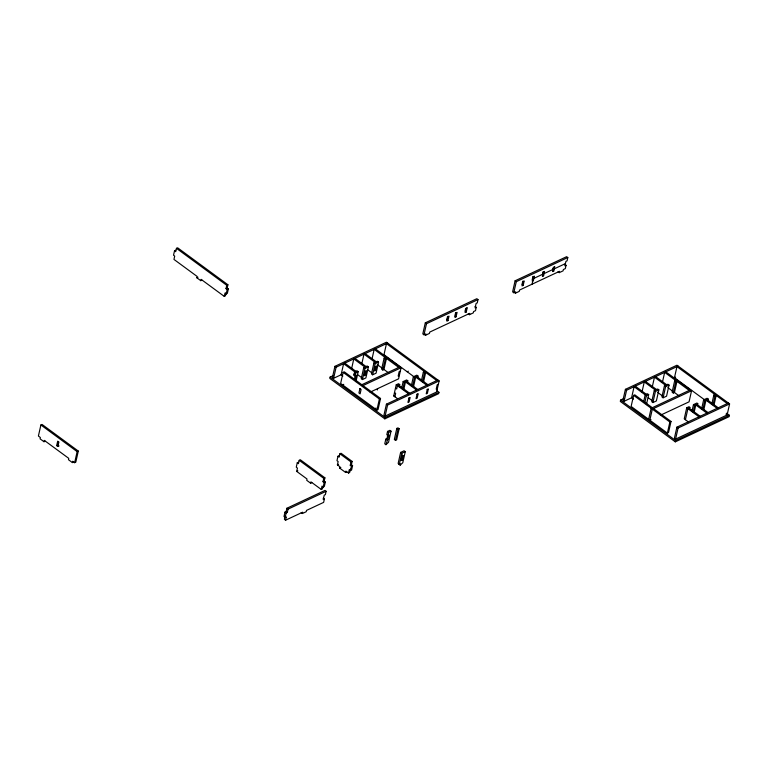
<?xml version="1.0" encoding="UTF-8"?>
<svg xmlns="http://www.w3.org/2000/svg" width="768" height="768" viewBox="0 0 768 768"><rect width="100%" height="100%" fill="white"/><g stroke="black" fill="none" stroke-linecap="round" stroke-linejoin="round"><path stroke-width="1.15" d="M355.296 379.93L356.294 375.504L355.142 376.042L353.962 375.178L354.71 371.846L357.014 370.771L358.195 371.635L355.949 381.61M393.706 396.038L396.24 384.787L398.554 383.712L399.734 384.576L399.226 386.794M385.93 444.682L388.541 442.272L391.037 431.184L389.856 430.32L387.552 431.405L386.803 434.726L387.974 435.59L389.136 435.053L385.93 444.682L384.749 443.808L385.805 439.162L386.957 438.624L387.706 435.293M43.997 441.725L44.294 440.39L68.755 458.362L68.458 459.696L72.384 462.586L72.682 461.251L74.65 462.701L75.802 462.154L78.298 451.075L42.048 424.435L40.896 424.973L38.4 436.061L40.368 437.501L40.061 438.835L43.997 441.725L45.149 441.178M56.688 445.622L57.686 441.187L58.867 442.051L57.869 446.486L56.688 445.622L57.84 445.085L58.589 441.754M74.65 462.701L77.146 451.613L78.298 451.075M175.68 250.253L174.528 250.8L173.53 255.226L174.71 256.099L173.962 259.421L197.146 276.461L196.848 277.786L200.774 280.675L201.936 280.138M227.165 288.086L228.346 288.95L227.194 289.498L226.013 288.624L227.165 288.086L227.914 284.765L177.61 247.795L176.458 248.342L175.709 251.664L174.528 250.8M200.774 280.675L201.082 279.341L224.266 296.381L225.418 295.843L226.166 292.522M224.266 296.381L225.014 293.059L226.195 293.923L227.347 293.386L228.346 288.95M226.013 288.624L226.762 285.302L227.914 284.765M226.195 293.923L227.194 289.498M323.203 498.192L324.384 499.056L323.232 499.594L324.23 495.168L325.382 494.621L326.131 491.299L324.95 490.435L286.886 508.253L286.138 511.574L284.986 512.122L283.987 516.547L285.168 517.421L286.32 516.874L285.571 520.205L284.39 519.331L285.139 516.01M298.416 462.24L297.264 462.778L296.266 467.213L297.446 468.077L296.698 471.398L307.018 478.992L306.72 480.317L310.646 483.197L311.798 482.659M285.168 517.421L286.166 512.986L287.318 512.448L288.067 509.117L326.131 491.299M324.163 481.152L325.344 482.026L324.182 482.563L323.011 481.699L324.163 481.152L324.912 477.83L300.346 459.782L299.194 460.32L298.445 463.642L297.264 462.778M333.331 375.581L330.106 377.088L329.798 378.422L384.826 418.848L438.653 393.648L438.95 392.323L437.021 390.902M437.942 380.045L386.419 404.17L383.923 415.248L385.094 416.112L436.618 391.997L439.123 380.909L386.458 342.211L334.934 366.336L332.438 377.414L333.61 378.278L341.539 374.573M301.2 512.659L302.381 513.523L302.678 512.189L285.571 520.205M333.61 378.278L336.115 367.2L387.638 343.075M310.646 483.197L310.944 481.872L321.254 489.456L322.416 488.909L322.915 486.691M343.142 372.365L340.637 383.443L376.896 410.083L378.048 409.546L380.544 398.467L344.294 371.827L343.142 372.365L379.392 399.005L380.544 398.467M321.254 489.456L322.003 486.125L323.184 486.998L324.336 486.451L325.344 482.026M323.011 481.699L323.76 478.368L324.912 477.83M323.184 486.998L324.182 482.563M351.552 368.89L353.798 358.925L364.896 367.075M324.384 499.056L323.635 502.378L306.528 510.394L306.23 511.718L302.381 513.523M353.962 375.178L354.71 371.846M354.394 379.363L355.891 372.72L358.195 371.635M339.13 455.712L337.978 456.25L336.97 460.685L338.15 461.549L337.402 464.88L340.003 466.79L339.706 468.115L345.6 472.454L346.752 471.907M351.408 464.736L352.589 465.6L351.437 466.147L350.256 465.274L351.408 464.736L352.157 461.414L341.059 453.254L339.898 453.792L339.149 457.123L337.978 456.25M361.738 364.128L363.984 354.154L375.091 362.304M363.744 367.622L361.248 378.701L362.429 379.565L365.885 377.942L368.39 366.864L367.21 366L363.744 367.622L364.925 368.486L368.39 366.864M362.429 379.565L364.925 368.486M345.6 472.454L345.907 471.12L348.509 473.03L349.661 472.493L350.41 469.171M371.933 359.357L374.179 349.382L398.736 367.43M348.509 473.03L349.258 469.709L350.438 470.573L351.59 470.035L352.589 465.6M350.256 465.274L351.005 461.952L352.157 461.414M373.939 362.851L371.443 373.93L372.614 374.794L376.08 373.181L378.576 362.093L377.395 361.229L373.939 362.851L375.12 363.715L378.576 362.093M350.438 470.573L351.437 466.147M372.614 374.794L375.12 363.715M385.277 357.542L384.125 358.08L381.629 369.158L382.81 370.022L383.962 369.485L386.458 358.406L385.306 358.944L382.81 370.022M377.318 389.981L377.616 388.646M376.896 410.083L379.392 399.005M385.094 416.112L387.59 405.034L439.123 380.909M384.826 418.848L385.123 417.523L438.95 392.323M375.331 348.845L401.069 367.757L398.573 378.835L370.138 392.15M394.886 396.902L395.674 393.418L394.493 392.544M387.974 435.59L388.733 432.269L391.037 431.184M401.664 388.195L403.162 381.552L406.627 379.93L407.808 380.794L407.309 383.011M402.845 389.069L404.342 382.416L407.808 380.794M403.747 389.635L405.494 381.878L416.602 390.038M396.816 428.41L394.32 439.498L395.501 440.362L396.653 439.824L399.149 428.736L397.968 427.872L396.816 428.41L397.997 429.283L399.149 428.736M395.501 440.362L397.997 429.283M475.075 306.47L476.256 307.344L475.104 307.882L476.102 303.446L477.254 302.909L478.003 299.587L476.822 298.714L425.299 322.838L422.803 333.917L423.984 334.79L425.904 333.888L425.606 335.213L424.426 334.349M411.36 385.642L413.357 376.781L416.813 375.158L417.994 376.022L417.494 378.24M423.984 334.79L426.48 323.702L478.003 299.587M412.781 385.402L414.538 377.645L417.994 376.022M413.443 387.082L415.69 377.107L426.787 385.267M400.176 465.13L402.778 462.72L405.274 451.642L404.102 450.778L400.637 452.4L398.141 463.478L399.322 464.342L400.474 463.805L400.176 465.13L398.995 464.266M399.322 464.342L401.818 453.264L405.274 451.642M402.192 454.637L401.194 459.072L402.374 459.936L403.373 455.51L402.221 456.048L401.222 460.483L402.374 459.936M421.354 380.966L423.35 372.096L424.502 371.558M422.534 381.83L424.531 372.97L425.683 372.422L423.437 382.397M447.562 316.378L446.813 319.709L447.994 320.573L448.992 316.138L447.84 316.675L446.842 321.11L447.994 320.573M455.146 314.813L455.645 312.595M456.067 316.79L457.066 312.355L455.914 312.902L454.915 317.328L456.067 316.79L454.896 315.926M465.581 308.938L465.082 311.155L466.262 312.019L467.261 307.584L466.109 308.131L465.11 312.557L466.262 312.019M468.259 313.824L469.44 314.698L469.738 313.363L429.754 332.083L429.456 333.418L425.606 335.213M476.256 307.344L475.507 310.666L473.587 311.568L473.29 312.893L469.44 314.698M564.883 264.432L566.064 265.296L564.912 265.834L565.91 261.398L567.062 260.861L567.811 257.539L566.64 256.675L515.107 280.79L512.611 291.878L513.792 292.742L515.712 291.84L515.414 293.174L514.234 292.301M513.792 292.742L516.288 281.664L567.811 257.539M522.768 281.174L522.019 284.496L523.19 285.37L524.189 280.934L523.037 281.472L522.038 285.907L523.19 285.37M532.954 276.403L532.205 279.734L533.386 280.598L534.384 276.163L533.232 276.701L532.234 281.136L533.386 280.598M532.061 284.189L532.81 280.867M542.64 273.85L543.139 271.632M543.571 275.827L544.57 271.392L543.418 271.93L542.419 276.365L543.571 275.827L542.39 274.963M553.085 267.974L552.586 270.192L553.766 271.056L554.765 266.621L553.603 267.158L552.605 271.594L553.766 271.056M558.067 271.786L559.248 272.65L559.546 271.315L519.562 290.045L519.264 291.37L515.414 293.174M566.064 265.296L565.315 268.618L563.395 269.52L563.098 270.845L559.248 272.65M623.808 398.573L620.582 400.09L620.285 401.414L675.302 441.85L729.139 416.65L729.437 415.315L726.538 413.184M728.419 403.037L676.896 427.162L674.4 438.24L675.581 439.114L727.104 414.989L729.6 403.91L676.934 365.213L625.411 389.328L622.915 400.416L624.096 401.28L632.678 397.258M624.096 401.28L626.592 390.202L678.115 366.077M652.31 407.712L634.771 394.819L633.619 395.366L631.123 406.445L667.373 433.085L668.525 432.538L671.021 421.459L653.491 408.576M642.029 391.891L644.275 381.917L655.382 390.077M643.69 401.491L645.187 394.848L647.501 393.763L648.682 394.637L646.426 404.602M644.87 402.365L646.368 395.712L648.682 394.637M652.224 387.12L654.47 377.146L665.568 385.306M654.23 390.614L651.734 401.693L652.906 402.566L656.371 400.944L658.867 389.866L657.686 388.992L654.23 390.614L655.411 391.478L658.867 389.866M648.653 419.328L651.158 408.25L690.374 389.885M652.906 402.566L655.411 391.478M662.41 382.349L664.656 372.374L689.222 390.422M664.416 385.843L661.92 396.931L663.101 397.795L666.557 396.173L669.053 385.094L667.882 384.221L664.416 385.843L665.597 386.707L669.053 385.094M663.101 397.795L665.597 386.707M675.763 380.534L674.611 381.072L672.106 392.16L673.286 393.024L674.438 392.486L676.944 381.398L675.782 381.946L673.286 393.024M667.373 433.085L669.869 421.997L671.021 421.459M675.581 439.114L678.077 428.026L729.6 403.91M675.302 441.85L675.6 440.515L729.437 415.315M685.402 419.731L687.907 408.653L690.211 407.578L689.03 406.704L686.726 407.789L684.23 418.867L688.186 421.776M665.808 371.837L691.555 390.749L689.059 401.837L660.432 415.229M691.958 411.283L693.456 404.64L696.912 403.018L698.093 403.882L694.637 405.504L693.13 412.157M694.042 412.723L695.789 404.966L706.886 413.126M701.645 408.73L703.642 399.869L707.107 398.246L708.278 399.11L707.779 401.328M703.075 408.49L704.822 400.733L708.278 399.11M703.728 410.17L705.974 400.195L717.082 408.355M711.83 403.958L713.837 395.098L714.989 394.56M713.011 404.832L715.008 395.962L716.17 395.424L713.914 405.398M196.848 277.786L198 277.248M57.869 446.486L59.021 445.949L57.84 445.085M72.384 462.586L73.536 462.038M533.885 278.381L542.918 274.147M544.07 273.61L553.104 269.376M554.266 268.838L565.411 263.616M342.605 384.893L343.757 384.346M361.824 384.71L399.898 366.893M363.005 385.574L401.069 367.757M400.32 371.078L399.168 371.616L398.17 376.051L399.322 375.514M407.174 371.741L408.326 371.203M399.734 384.576L397.421 385.661L396.672 388.982L395.491 388.118M374.928 408.643L376.08 408.096M438.374 384.24L437.213 384.778L436.214 389.203L437.366 388.666M296.698 471.398L297.85 470.861M337.402 464.88L338.554 464.333M339.706 468.115L340.858 467.578M673.469 378.163L675.619 377.155M691.555 390.749L652.33 409.114L649.834 420.192L650.986 419.654M727.267 403.584L676.963 366.614L674.467 377.702L704.842 400.013M713.837 395.098L715.008 395.962M707.126 399.658L718.234 407.808M725.923 414.125L727.104 414.989M703.642 399.869L704.822 400.733M674.611 381.072L675.782 381.946M696.941 404.419L708.038 412.579M655.622 376.608L666.72 384.768M693.456 404.64L694.637 405.504M667.834 387.619L679.162 395.952M689.059 408.115L700.157 416.275M515.107 280.79L516.288 281.664M686.726 407.789L699.005 416.813M645.437 381.379L656.534 389.539M657.523 392.304L662.15 395.712M635.242 386.15L646.349 394.31M646.368 395.712L634.09 386.688L631.594 397.766L633.446 399.13M648.259 397.757L651.955 400.474M625.411 389.328L626.592 390.202M633.619 395.366L669.869 421.997M676.896 427.162L678.077 428.026M620.582 400.09L675.6 440.515M425.299 322.838L426.48 323.702M436.79 380.582L386.477 343.622L383.981 354.701L414 376.762M423.35 372.096L424.531 372.97M416.842 376.57L427.939 384.72M413.357 376.781L414.538 377.645M384.125 358.08L385.306 358.944M406.646 381.341L417.754 389.491M365.146 353.606L376.243 361.766M403.162 381.552L404.342 382.416M377.309 364.598L382.003 368.045M383.578 369.206L388.742 372.998M398.573 385.114L409.68 393.274M396.24 384.787L408.528 393.811M354.95 358.378L366.058 366.538M367.459 369.619L371.722 372.749M393.744 395.875L397.526 398.65M344.765 363.149L355.862 371.309M355.891 372.72L343.613 363.686L341.107 374.774L342.845 376.051M357.274 374.39L362.4 378.163M176.458 248.342L226.762 285.302M334.934 366.336L336.115 367.2M386.419 404.17L387.59 405.034M330.106 377.088L385.123 417.523M387.552 431.405L388.733 432.269M386.957 438.624L388.138 439.488M385.805 439.162L386.976 440.026M400.637 452.4L401.818 453.264M339.898 453.792L351.005 461.952M299.194 460.32L323.76 478.368M286.886 508.253L288.067 509.117M286.138 511.574L287.318 512.448M284.986 512.122L286.166 512.986M40.896 424.973L77.146 451.613M359.923 388.579L358.925 393.005L360.106 393.878L361.104 389.443L359.923 388.579M365.328 371.27L364.33 375.706L365.482 375.158L366.48 370.733L365.328 371.27M375.523 366.499L374.525 370.934L375.677 370.397L376.675 365.962L375.523 366.499M408.95 398.006L407.952 402.442L409.114 401.894L410.112 397.469L408.95 398.006M417.034 394.224L416.035 398.659L417.187 398.122L418.186 393.686L417.034 394.224M427.219 389.453L426.221 393.888L427.373 393.35L428.371 388.915L427.219 389.453"/></g></svg>
